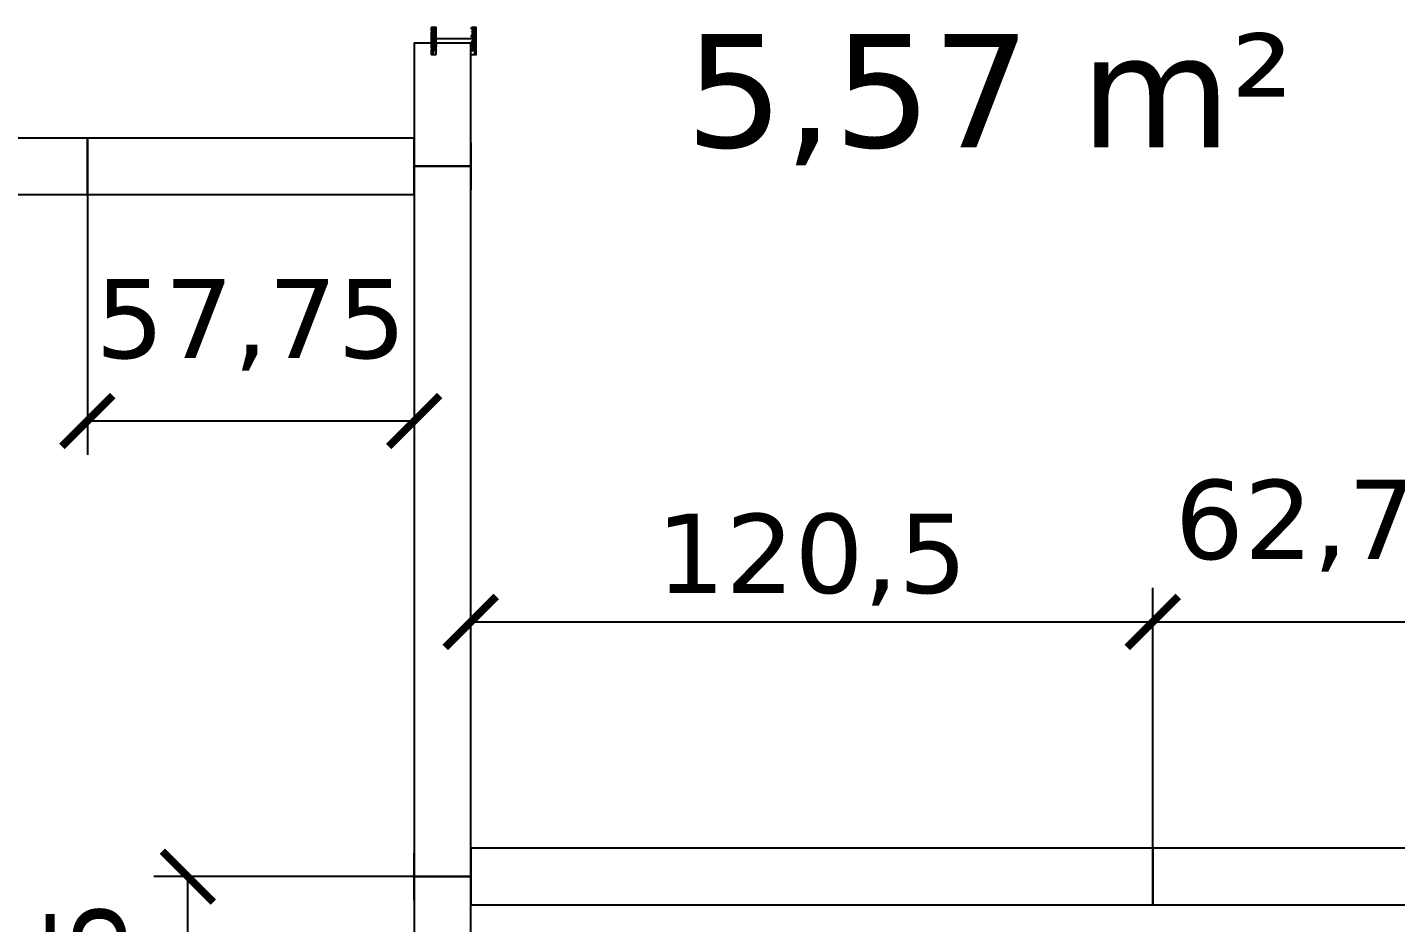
# Model space of a CAD drawing. Header units: centimetres. Extents: x -135 to 5324, y -1304 to 1609.
# Drawn here: x 2345.4 to 2587.2, y 564.6 to 722.8 of the extents above; entities that cross this region are included whole.
import ezdxf
from ezdxf.enums import TextEntityAlignment as Align

# ---------------------------------------------------------------- set-up
doc = ezdxf.new("R2010")
doc.units = ezdxf.units.CM
for name, color, linetype in [('IC_DUVAR_100', 30, 'Continuous'), ('IC_KAPILAR', 7, 'Continuous'), ('IC_UCLU_H_100', 3, 'Continuous'), ('ODA_ADLARI', 7, 'Continuous'), ('OZEL_PANEL_OLCU_CM', 3, 'Continuous')]:
    doc.layers.add(name, color=color, linetype=linetype)
doc.styles.add('PORTMAN', font='DejaVuSans.ttf')
doc.dimstyles.new('PORTMAN', dxfattribs={"dimtxt": 14, "dimasz": 9, "dimexe": 6, "dimexo": 5, "dimgap": 4, "dimtad": 1, "dimtxsty": 'PORTMAN', "dimblk": 'ARCHTICK', "dimcen": 2.5, "dimazin": 3, "dimtfac": 0.5, "dimtmove": 2, "dimatfit": 3})

# ---------------------------------------------------------------- blocks, each defined once
blk = doc.blocks.new('BOM_I12_1205p0_IC_DOLU')
blk.add_lwpolyline([(0, 0), (10, 0), (10, 120.5), (0, 120.5)], close=True)
blk = doc.blocks.new('BOM_I13_627p5_IC_DOLU')
blk.add_lwpolyline([(0, 0), (10, 0), (10, 62.75), (0, 62.75)], close=True)
blk = doc.blocks.new('BOM_I14_1255p0_IC_DOLU')
blk.add_lwpolyline([(0, 0), (10, 0), (10, 125.5), (0, 125.5)], close=True)
blk = doc.blocks.new('BOM_I16_577p5_IC_DOLU')
blk.add_lwpolyline([(0, 0), (10, 0), (10, 57.75), (0, 57.75)], close=True)
blk = doc.blocks.new('kaynak-ic-kapi')
at = {"color": 133, "linetype": 'Continuous', "lineweight": 25, "true_color": 0x6ec1dd}
for p, q in [((54247.47, 7919.88), (54248.32, 7919.88)), ((54248.32, 7919.59), (54247.47, 7919.59)), ((54248.6, 7919.88), (54248.04, 7919.03)), ((54248.32, 7919.31), (54248.04, 7919.59)), ((54248.32, 7919.88), (54248.32, 7919.59)), ((54248.32, 7919.31), (54248.6, 7919.31)), ((54248.32, 7919.03), (54248.6, 7919.31)), ((54249.16, 7919.03), (54248.6, 7919.88)), ((54248.6, 7919.88), (54248.6, 7919.59)), ((54248.6, 7919.88), (54248.88, 7919.88)), ((54248.6, 7919.59), (54248.88, 7919.03)), ((54249.16, 7919.88), (54248.88, 7919.59)), ((54248.88, 7919.88), (54249.45, 7919.03)), ((54249.73, 7919.59), (54248.88, 7919.59)), ((54249.16, 7919.03), (54248.88, 7919.03)), ((54249.16, 7919.88), (54249.16, 7919.88)), ((54249.16, 7919.03), (54249.73, 7919.59)), ((54249.16, 7919.03), (54249.45, 7919.03)), ((54250.01, 7919.88), (54249.45, 7919.03)), ((54250.01, 7919.88), (54249.73, 7919.59)), ((54249.73, 7919.31), (54249.73, 7919.59)), ((54249.73, 7919.31), (54250.01, 7919.31)), ((54249.73, 7919.03), (54250.01, 7919.31)), ((54250.57, 7919.03), (54250.01, 7919.88)), ((54250.01, 7919.88), (54250.01, 7919.88)), ((54250.01, 7919.88), (54250.01, 7919.59)), ((54250.01, 7919.88), (54250.29, 7919.88)), ((54250.01, 7919.59), (54250.29, 7919.03)), ((54250.29, 7919.88), (54250.86, 7919.03)), ((54250.29, 7912.83), (54250.29, 7919.03)), ((54250.57, 7919.88), (54250.57, 7919.88)), ((54250.57, 7919.88), (54250.57, 7919.59)), ((54251.42, 7919.59), (54250.57, 7919.59)), ((54250.57, 7919.03), (54250.57, 7919.03)), ((54250.57, 7919.03), (54250.86, 7919.03)), ((54250.86, 7919.03), (54251.14, 7919.59)), ((54251.7, 7919.88), (54251.14, 7919.03)), ((54251.42, 7919.31), (54251.14, 7919.59)), ((54251.42, 7919.88), (54251.42, 7919.88)), ((54251.42, 7919.88), (54251.42, 7919.59)), ((54251.7, 7919.88), (54251.42, 7919.59)), ((54251.42, 7919.59), (54251.98, 7919.03)), ((54251.42, 7919.31), (54251.7, 7919.31)), ((54251.42, 7919.03), (54251.7, 7919.31)), ((54252.27, 7919.03), (54251.7, 7919.88)), ((54251.7, 7919.88), (54252.27, 7919.88)), ((54251.7, 7919.88), (54251.98, 7919.88)), ((54251.98, 7919.88), (54251.98, 7919.88)), ((54251.98, 7919.88), (54251.98, 7919.59)), ((54251.98, 7919.88), (54252.27, 7919.03)), ((54252.27, 7919.59), (54251.98, 7919.59)), ((54251.98, 7919.03), (54251.98, 7919.03)), ((54251.98, 7919.03), (54252.27, 7919.03)), ((54252.27, 7919.03), (54252.27, 7919.03)), ((54248.32, 7912.26), (54247.47, 7912.26)), ((54247.47, 7911.98), (54248.32, 7911.98)), ((54248.6, 7911.98), (54248.04, 7912.83)), ((54248.32, 7912.26), (54248.04, 7912.26)), ((54248.32, 7912.83), (54248.6, 7912.26)), ((54248.32, 7912.26), (54248.32, 7911.98)), ((54248.32, 7912.26), (54248.6, 7912.26)), ((54249.16, 7912.83), (54248.6, 7911.98)), ((54248.6, 7912.26), (54248.88, 7912.83)), ((54249.16, 7912.83), (54248.88, 7912.83)), ((54248.88, 7911.98), (54249.45, 7912.83)), ((54249.16, 7911.98), (54248.88, 7912.26)), ((54249.73, 7912.26), (54248.88, 7912.26)), ((54249.16, 7912.83), (54249.45, 7912.83)), ((54249.16, 7912.83), (54249.73, 7912.26)), ((54249.16, 7911.98), (54249.16, 7911.98)), ((54250.01, 7911.98), (54249.45, 7912.83)), ((54249.73, 7912.83), (54250.01, 7912.26)), ((54250.01, 7911.98), (54249.73, 7912.26)), ((54249.73, 7912.26), (54249.73, 7912.26)), ((54249.73, 7912.26), (54250.01, 7912.26)), ((54250.57, 7912.83), (54250.01, 7911.98)), ((54250.01, 7912.26), (54250.29, 7912.83)), ((54250.01, 7911.98), (54250.01, 7912.26)), ((54250.01, 7911.98), (54250.01, 7911.98)), ((54250.01, 7911.98), (54250.29, 7911.98)), ((54250.29, 7911.98), (54250.86, 7912.83)), ((54250.57, 7912.83), (54250.57, 7912.83)), ((54250.57, 7912.83), (54250.86, 7912.83)), ((54250.57, 7911.98), (54250.57, 7912.26)), ((54251.42, 7912.26), (54250.57, 7912.26)), ((54250.57, 7911.98), (54250.57, 7911.98)), ((54250.86, 7912.83), (54251.14, 7912.26)), ((54251.7, 7911.98), (54251.14, 7912.83)), ((54251.42, 7912.26), (54251.14, 7912.26)), ((54251.42, 7912.26), (54251.98, 7912.83)), ((54251.42, 7912.83), (54251.7, 7912.26)), ((54251.42, 7911.98), (54251.42, 7912.26)), ((54251.7, 7911.98), (54251.42, 7912.26)), ((54251.42, 7912.26), (54251.7, 7912.26)), ((54251.42, 7911.98), (54251.42, 7911.98)), ((54252.27, 7912.83), (54251.7, 7911.98)), ((54251.7, 7911.98), (54252.27, 7911.98)), ((54251.7, 7911.98), (54251.98, 7911.98)), ((54251.98, 7912.83), (54251.98, 7912.83)), ((54251.98, 7912.83), (54252.27, 7912.83)), ((54251.98, 7911.98), (54252.27, 7912.83)), ((54251.98, 7911.98), (54251.98, 7912.26)), ((54252.27, 7912.26), (54251.98, 7912.26)), ((54251.98, 7911.98), (54251.98, 7911.98)), ((54252.27, 7912.83), (54252.27, 7912.83))]:
    blk.add_line(p, q, dxfattribs=at)
for points in [[(54247.47, 7919.03), (54247.47, 7919.88), (54252.27, 7919.88), (54252.27, 7919.03)], [(54248.6, 7919.88), (54250.01, 7919.88), (54251.42, 7919.88)], [(54248.6, 7912.26), (54248.6, 7911.98), (54248.88, 7911.98)], [(54248.6, 7911.98), (54250.01, 7911.98), (54251.42, 7911.98)]]:
    blk.add_lwpolyline(points, dxfattribs=at)
blk.add_lwpolyline([(54247.47, 7912.83), (54252.27, 7912.83), (54252.27, 7911.98), (54247.47, 7911.98)], close=True, dxfattribs=at)
blk = doc.blocks.new('BOM_K01_IC_KAPI_ACIKLIK820')
at = {"layer": 'IC_KAPILAR'}
blk.add_blockref('kaynak-ic-kapi', (0, 0), dxfattribs=at)
blk = doc.blocks.new('BOM_I15_1255p0_IC_K01_SAG_UST')
blk.add_lwpolyline([(0, 0), (10, 0), (10, 21.75), (0, 21.75)], close=True)
at = {"layer": 'IC_KAPILAR', "xscale": -1, "rotation": 270}
blk.add_blockref('BOM_K01_IC_KAPI_ACIKLIK820', (-7908.93, -54227.719), dxfattribs=at)
blk = doc.blocks.new('BOM_B05_UCLU_H_100')
for p, q in [((9.17, 5), (5, 5)), ((5, 5), (5, -5)), ((-5, -4.17), (-5, 4.17)), ((5, -4.17), (5, 4.17)), ((5, 0), (-5, 0)), ((-5, 0), (-5, -4.17)), ((5, -4.17), (5, 0)), ((5, -5), (9.17, -5))]:
    blk.add_line(p, q)
blk = doc.blocks.new('_ARCHTICK')
at = {"color": 0, "linetype": 'BYBLOCK', "const_width": 0.15}
blk.add_lwpolyline([(-0.5, -0.5), (0.5, 0.5)], dxfattribs=at)

msp = doc.modelspace()

# ---------------------------------------------------------------- block references
at = {"layer": 'IC_DUVAR_100'}
for name, p in [('BOM_I15_1255p0_IC_K01_SAG_UST', (2413.75, 698.25)), ('BOM_I14_1255p0_IC_DOLU', (2413.75, 572.75)), ('BOM_I13_627p5_IC_DOLU', (2413.75, 510))]:
    msp.add_blockref(name, p, dxfattribs=at)
at = {"layer": 'IC_DUVAR_100', "rotation": 270}
for name, p in [('BOM_I14_1255p0_IC_DOLU', (2230.5, 703.25)), ('BOM_I16_577p5_IC_DOLU', (2356, 703.25)), ('BOM_I12_1205p0_IC_DOLU', (2423.75, 577.75)), ('BOM_I13_627p5_IC_DOLU', (2544.25, 577.75))]:
    msp.add_blockref(name, p, dxfattribs=at)
at = {"layer": 'IC_UCLU_H_100', "rotation": 180}
msp.add_blockref('BOM_B05_UCLU_H_100', (2418.75, 698.25), dxfattribs=at)
at = {"layer": 'IC_UCLU_H_100'}
msp.add_blockref('BOM_B05_UCLU_H_100', (2418.75, 572.75), dxfattribs=at)

# ---------------------------------------------------------------- texts
at = {"layer": 'ODA_ADLARI', "style": 'PORTMAN'}
msp.add_text('5,57 m²', height=20, dxfattribs=at).set_placement((2515.375, 711.625), align=Align.MIDDLE_CENTER)

# ---------------------------------------------------------------- dimensions: what is measured, and where the dimension line sits
at = {"layer": 'OZEL_PANEL_OLCU_CM'}
for base, p1, p2 in [((2356, 653.25), (2356, 703.25), (2413.75, 703.25)), ((2544.25, 617.75), (2544.25, 567.75), (2607, 567.75)), ((2423.75, 617.75), (2423.75, 567.75), (2544.25, 567.75))]:
    msp.add_linear_dim(base=base, p1=p1, p2=p2, dimstyle='PORTMAN', override={"dimtxt": 14, "dimasz": 9, "dimexe": 6, "dimexo": 5, "dimdec": 2, "dimzin": 8, "dimdsep": 44}, dxfattribs=at).render()
msp.add_linear_dim(base=(2373.75, 510), p1=(2423.75, 510), p2=(2423.75, 572.75), angle=90, dimstyle='PORTMAN', override={"dimtxt": 14, "dimasz": 9, "dimexe": 6, "dimexo": 5, "dimdec": 2, "dimzin": 8, "dimdsep": 44}, dxfattribs=at).render()

doc.saveas('drawing.dxf')
